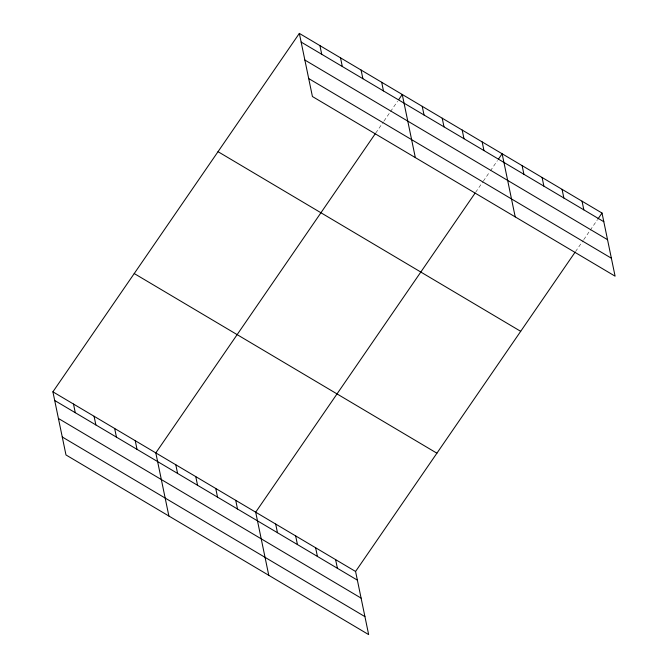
<?xml version="1.0" encoding="UTF-8"?>
<svg xmlns="http://www.w3.org/2000/svg" width="668" height="668" viewBox="0 0 668 668"><rect width="100%" height="100%" fill="white"/><g stroke="black" fill="none" stroke-linecap="round" stroke-linejoin="round"><path stroke-width="0.5" stroke-dasharray="3.34 2.5" d="M375.742 133.049L383.399 121.91M383.991 121.05L389.878 112.483M390.471 111.623L397.543 101.336M475.616 192.334L482.688 182.047M483.281 181.195L489.761 171.768M490.354 170.908L497.426 160.621M575.499 251.619L583.164 240.48M583.749 239.62L589.644 231.053M590.228 230.193L597.301 219.906"/><path stroke-width="1" d="M574.906 252.479L355.576 571.474L368.652 634.6L65.982 454.95L52.906 391.824L299.347 33.4L602.018 213.05L615.094 276.176L312.424 96.526L299.347 33.4M375.149 133.909L155.819 452.904L168.887 516.03M398.721 99.624L402.261 94.48L415.329 157.606M475.031 193.194L255.694 512.189L268.77 575.315M498.604 158.909L502.136 153.765L515.212 216.891M597.893 219.054L602.018 213.05M301.143 42.067L603.814 221.718M304.867 60.037L607.538 239.687M308.7 78.557L611.37 258.207M218.027 151.678L520.689 331.328M134.235 273.546L436.905 453.196M52.906 391.824L355.576 571.474M54.701 400.491L357.372 580.141M58.425 418.46L361.096 598.11M62.258 436.981L364.928 616.631M582.045 201.193L583.84 209.861M562.064 189.336L563.859 198.004M542.09 177.479L543.886 186.147M522.117 165.622L523.912 174.29M482.162 141.908L483.958 150.576M462.189 130.051L463.984 138.719M442.208 118.194L444.003 126.862M422.234 106.337L424.03 115.005M381.678 82.264L383.474 90.931M361.096 70.048L362.891 78.715M340.513 57.832L342.308 66.499M319.93 45.616L321.726 54.283M335.603 559.617L337.398 568.284M315.622 547.76L317.417 556.427M295.648 535.903L297.444 544.57M275.675 524.046L277.471 532.713M235.72 500.332L237.516 508.999M215.747 488.475L217.543 497.142M195.766 476.618L197.561 485.285M175.793 464.761L177.588 473.428M135.237 440.688L137.032 449.355M114.654 428.472L116.449 437.139M94.071 416.256L95.866 424.923M73.488 404.04L75.284 412.707"/></g></svg>
